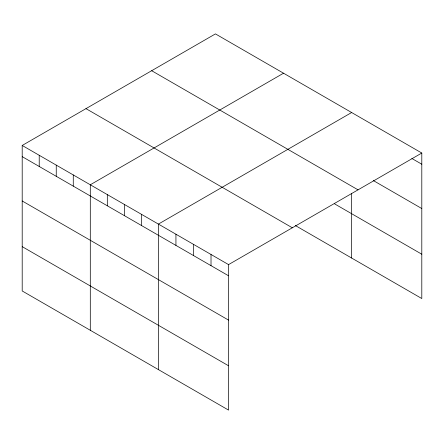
<?xml version="1.0" encoding="UTF-8"?>
<svg xmlns="http://www.w3.org/2000/svg" width="444" height="444" viewBox="0 0 444 444"><rect width="100%" height="100%" fill="white"/><g stroke="black" fill="none" stroke-linecap="round" stroke-linejoin="round"><path stroke-width="0.67" d="M22.2 145.46L228.56 264.602L228.56 410.106L22.2 290.964L22.2 145.46L215.44 33.894L421.8 153.036L421.8 298.54L295.282 225.497M283.538 73.21L90.299 184.776L90.299 330.281M351.637 112.526L158.397 224.092L158.397 369.597M228.56 264.602L421.8 153.036M411.86 158.48L421.8 164.219M373.271 180.525L421.8 208.547M151.67 70.713L358.031 189.849M334.615 203.879L421.8 254.212M85.97 108.641L292.33 227.783M22.2 156.649L228.56 275.785M22.2 200.971L228.56 320.113M22.2 246.642L228.56 365.778M351.637 193.639L351.637 258.031M211.017 254.473L211.017 265.662M193.479 244.344L193.479 255.533M175.935 234.221L175.935 245.404M141.37 214.263L141.37 225.452M124.348 204.434L124.348 215.623M107.32 194.605L107.32 205.794M73.271 174.947L73.271 186.136M56.249 165.118L56.249 176.307M39.222 155.289L39.222 166.478"/></g></svg>
